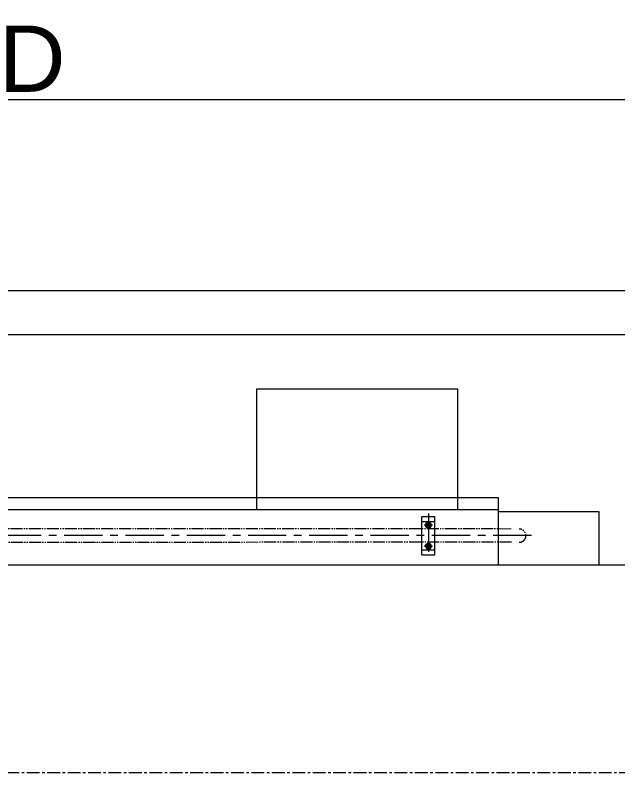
# Model space of a CAD drawing. Header units: millimetres. Extents: x 2 to 671028, y -1 to 511258.
# Drawn here: x 336526 to 374596, y 216868 to 264736 of the extents above; entities that cross this region are included whole.
import ezdxf

# ---------------------------------------------------------------- set-up
doc = ezdxf.new("R2010")
doc.units = ezdxf.units.MM
doc.header["$LTSCALE"] = 25.4
doc.linetypes.add('CENTER', pattern=[50.8, 31.75, -6.35, 6.35, -6.35])
doc.linetypes.add('EB_DASHDOTDOT', pattern=[45, 30, -3, 3, -3, 3, -3])
doc.layers.get('Defpoints').update_dxf_attribs({"lineweight": 5})
for name, color, linetype, lineweight in [('CAXA1', 5, 'CENTER', 5), ('CAXA细实线层', 7, 'Continuous', 5), ('中心线', 5, 'CENTER', 5)]:
    doc.layers.add(name, color=color, linetype=linetype, lineweight=lineweight)
doc.styles.add('Roman', font='arial.ttf')
doc.styles.get("Standard").update_dxf_attribs({"font": 'arial.ttf'})
doc.dimstyles.new('ISO-25', dxfattribs={"dimscale": 30, "dimtxt": 38.1, "dimasz": 38.1, "dimexe": 50.8, "dimexo": 50.8, "dimgap": 15.875, "dimtad": 1, "dimtih": 1, "dimtoh": 1, "dimdec": 1, "dimlfac": 0.03937, "dimdsep": 46, "dimtxsty": 'Standard', "dimcen": 63.5, "dimclrd": 7, "dimclre": 7, "dimclrt": 7, "dimadec": 0, "dimazin": 0, "dimtfac": 1, "dimtdec": 1, "dimtmove": 0, "dimatfit": 3, "dimfxl": 25.4, "dimlwd": 5, "dimlwe": 5, "dimarcsym": 0})

# ---------------------------------------------------------------- blocks, each defined once
blk = doc.blocks.new('*D52')
at = {"color": 7, "linetype": 'Continuous', "lineweight": 5, "transparency": 16777216}
for p, q in [((272828, 248872), (272828, 260938)), ((402368, 248872), (402368, 260938)), ((273971, 259414), (401225, 259414))]:
    blk.add_line(p, q, dxfattribs=at)
at = {"color": 7, "transparency": 16777216}
for points in [[(273971, 259605), (273971, 259224), (272828, 259414)], [(401225, 259605), (401225, 259224), (402368, 259414)]]:
    blk.add_solid(points, dxfattribs=at)
at = {"layer": 'Defpoints', "color": 0, "transparency": 16777216}
for p in [(402368, 259414), (272828, 247348), (402368, 247348)]:
    blk.add_point(p, dxfattribs=at)
at = {"color": 7, "lineweight": 5, "transparency": 16777216, "insert": (337598, 261986), "char_height": 4191, "attachment_point": 5, "style": 'Roman'}
blk.add_mtext('D', dxfattribs=at)

msp = doc.modelspace()

# ---------------------------------------------------------------- linework, layer by layer
at = {"color": 7, "lineweight": 5}
for p, q in [((272827.57, 247348.05), (402367.57, 247348.05)), ((272827.57, 244554.05), (402367.57, 244554.05)), ((351796.12, 241125.05), (364496.12, 241125.05)), ((351796.12, 233505.05), (351796.12, 241125.05)), ((364496.12, 233505.05), (364496.12, 241125.05)), ((298964.12, 234268.16), (367036.12, 234268.16)), ((367036.12, 234268.16), (367036.12, 230001.65)), ((298964.12, 233505.05), (367036.12, 233505.05)), ((367036.12, 233381.5), (373386.12, 233381.5)), ((373386.12, 233381.5), (373386.12, 230001.65)), ((326386.57, 230001.65), (376827.82, 230001.65))]:
    msp.add_line(p, q, dxfattribs=at)
at = {"color": 7, "linetype": 'Continuous', "lineweight": 5}
for p, q in [((362222.18, 233060.64), (363034.98, 233060.64)), ((362222.18, 230647.64), (362222.18, 233060.64)), ((362222.18, 232743.14), (363034.98, 232743.14)), ((362437.94, 232514.54), (362533.26, 232679.64)), ((362533.26, 232679.64), (362723.9, 232679.64)), ((362819.22, 232514.54), (362723.9, 232679.64)), ((363034.98, 230647.64), (363034.98, 233060.64)), ((362437.94, 232514.54), (362533.26, 232349.44)), ((362533.26, 232349.44), (362723.9, 232349.44)), ((362819.22, 232514.54), (362723.9, 232349.44)), ((362437.94, 231193.74), (362533.26, 231358.84)), ((362533.26, 231358.84), (362723.9, 231358.84)), ((362819.22, 231193.74), (362723.9, 231358.84)), ((362222.18, 230965.14), (363034.98, 230965.14)), ((362437.94, 231193.74), (362533.26, 231028.64)), ((362533.26, 231028.64), (362723.9, 231028.64)), ((362819.22, 231193.74), (362723.9, 231028.64)), ((362222.18, 230647.64), (363034.98, 230647.64))]:
    msp.add_line(p, q, dxfattribs=at)
for centre, radius in [((362628.58, 232514.54), 165.1), ((362628.58, 232514.54), 86.36), ((362628.58, 231193.74), 165.1), ((362628.58, 231193.74), 86.36)]:
    msp.add_circle(centre, radius, dxfattribs=at)
at = {"layer": 'CAXA1', "linetype": 'CENTER', "lineweight": 5, "ltscale": 3}
for p, q in [((362628.58, 233242.22), (362628.58, 230392.29)), ((362628.58, 232273.24), (362628.58, 232755.84)), ((362895.42, 232514.54), (362361.74, 232514.54)), ((369138.49, 231854.14), (317690.34, 231854.14)), ((362628.58, 230952.44), (362628.58, 231435.04)), ((362628.58, 231358.84), (362628.58, 230850.84)), ((362895.42, 231193.74), (362361.74, 231193.74))]:
    msp.add_line(p, q, dxfattribs=at)
at = {"layer": 'CAXA细实线层', "color": 7, "linetype": 'EB_DASHDOTDOT', "lineweight": 5}
for p, q in [((367860.99, 232273.24), (321696.68, 232285.86)), ((367882.84, 231435.61), (321628.85, 231422.26))]:
    msp.add_line(p, q, dxfattribs=at)
at = {"layer": 'CAXA细实线层', "color": 7, "lineweight": 5}
for centre in [(362628.58, 232514.54), (362628.58, 231193.74)]:
    msp.add_arc(centre, 101.6, 80, 270, dxfattribs=at)
at = {"layer": 'CAXA细实线层', "color": 7, "linetype": 'EB_DASHDOTDOT', "lineweight": 5}
msp.add_arc((368368.99, 231854.14), 419.1, 270, 90, dxfattribs=at)
at = {"layer": '中心线', "lineweight": 5}
msp.add_line((392262.94, 216868.05), (317895.2, 216868.05), dxfattribs=at)

# ---------------------------------------------------------------- dimensions: what is measured, and where the dimension line sits
at = {"color": 7, "lineweight": 5}
dim = msp.add_linear_dim(base=(402367.57, 259414), p1=(272827.57, 247348.05), p2=(402367.57, 247348.05), text='D', dimstyle='ISO-25', override={"dimscale": 30, "dimtxt": 139.7, "dimpost": '\\X', "dimtxsty": 'Roman', "dimtmove": 1}, dxfattribs=at)
dim.commit()
dim.dimension.update_dxf_attribs({"geometry": '*D52', "text_midpoint": (337597.57, 261985.75)})

doc.saveas('drawing.dxf')
